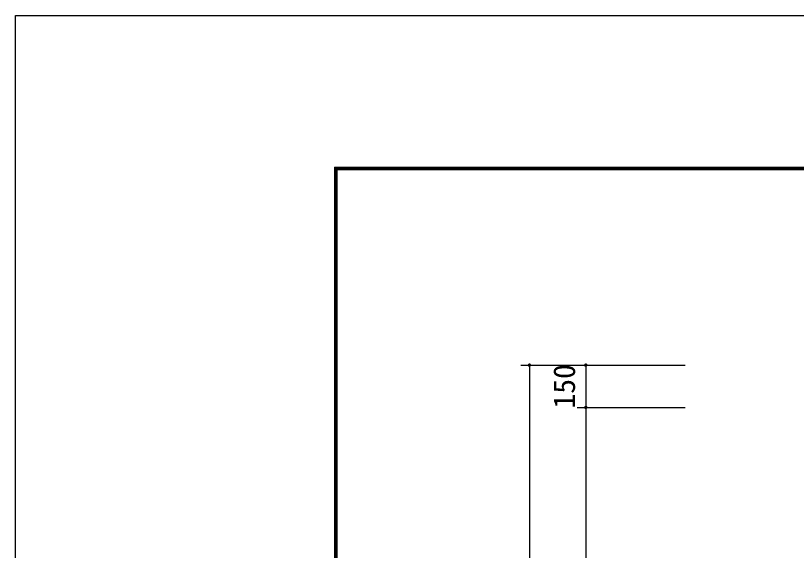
# Model space of a CAD drawing. Units: millimetres, scale not verified. Extents: x -8910 to 8910, y -6308 to 6308.
# Drawn here: x -8910 to -6140, y 4411 to 6308 of the extents above; entities that cross this region are included whole.
import ezdxf
from ezdxf.enums import TextEntityAlignment as Align

# ---------------------------------------------------------------- set-up
doc = ezdxf.new("R2010")
doc.units = ezdxf.units.MM
doc.header["$LTSCALE"] = 30
for name, color, linetype, lineweight in [('0-0_製作', 5, 'Continuous', 25), ('1-0_図面枠', 7, 'Continuous', 25), ('1-1_Axis_waku', 7, 'Continuous', 25)]:
    doc.layers.add(name, color=color, linetype=linetype, lineweight=lineweight)
doc.styles.add('ＭＳ ゴシック', font='')
doc.styles.get('ＭＳ ゴシック').set_extended_font_data('MS Gothic')

msp = doc.modelspace()

# ---------------------------------------------------------------- linework, layer by layer
at = {"layer": '0-0_製作', "color": 2}
for p, q in [((-7117.32, 5068.29), (-6534.26, 5068.29)), ((-7087.32, 5068.29), (-7087.32, 2668.28)), ((-6917.32, 5068.29), (-6534.26, 5068.29)), ((-6887.32, 5068.29), (-6887.32, 4918.29)), ((-6917.32, 4918.29), (-6534.26, 4918.29)), ((-6887.32, 4918.29), (-6887.32, 2818.28))]:
    msp.add_line(p, q, dxfattribs=at)
at = {"layer": '0-0_製作'}
for points in [[(-7088.81, 5074.1), (-7093.32, 5068.29), (-7089.53, 5073.86)], [(-7088.81, 5074.1), (-7087.32, 5068.29), (-7093.32, 5068.29)], [(-7089.53, 5073.86), (-7093.32, 5068.29), (-7093.31, 5068.66)], [(-7089.53, 5073.86), (-7093.31, 5068.66), (-7090.21, 5073.54)], [(-7090.21, 5073.54), (-7093.31, 5068.66), (-7093.21, 5069.41)], [(-7090.21, 5073.54), (-7093.21, 5069.41), (-7090.85, 5073.14)], [(-7090.85, 5073.14), (-7093.21, 5069.41), (-7093.03, 5070.14)], [(-7090.85, 5073.14), (-7093.03, 5070.14), (-7091.43, 5072.66)], [(-7091.43, 5072.66), (-7093.03, 5070.14), (-7092.75, 5070.84)], [(-7091.43, 5072.66), (-7092.75, 5070.84), (-7091.94, 5072.11)], [(-7091.94, 5072.11), (-7092.75, 5070.84), (-7092.39, 5071.5)], [(-7088.07, 5074.24), (-7087.32, 5068.29), (-7088.81, 5074.1)], [(-7087.32, 5074.29), (-7087.32, 5068.29), (-7088.07, 5074.24)], [(-7086.94, 5074.27), (-7087.32, 5068.29), (-7087.32, 5074.29)], [(-7086.2, 5074.18), (-7087.32, 5068.29), (-7086.94, 5074.27)], [(-7085.47, 5073.99), (-7087.32, 5068.29), (-7086.2, 5074.18)], [(-7084.77, 5073.71), (-7087.32, 5068.29), (-7085.47, 5073.99)], [(-7084.11, 5073.35), (-7087.32, 5068.29), (-7084.77, 5073.71)], [(-7083.5, 5072.91), (-7087.32, 5068.29), (-7084.11, 5073.35)], [(-7083.5, 5072.91), (-7081.32, 5068.29), (-7087.32, 5068.29)], [(-7082.95, 5072.39), (-7081.32, 5068.29), (-7083.5, 5072.91)], [(-7082.47, 5071.81), (-7081.32, 5068.29), (-7082.95, 5072.39)], [(-7082.06, 5071.18), (-7081.32, 5068.29), (-7082.47, 5071.81)], [(-7081.74, 5070.49), (-7081.32, 5068.29), (-7082.06, 5071.18)], [(-7081.51, 5069.78), (-7081.32, 5068.29), (-7081.74, 5070.49)], [(-7081.37, 5069.04), (-7081.32, 5068.29), (-7081.51, 5069.78)], [(-6888.81, 5074.1), (-6893.32, 5068.29), (-6893.31, 5068.66)], [(-6888.81, 5074.1), (-6887.32, 5068.29), (-6893.32, 5068.29)], [(-6888.81, 5074.1), (-6893.31, 5068.66), (-6889.53, 5073.86)], [(-6889.53, 5073.86), (-6893.31, 5068.66), (-6893.21, 5069.41)], [(-6889.53, 5073.86), (-6893.21, 5069.41), (-6890.21, 5073.54)], [(-6890.21, 5073.54), (-6893.21, 5069.41), (-6893.03, 5070.14)], [(-6890.21, 5073.54), (-6893.03, 5070.14), (-6890.85, 5073.14)], [(-6890.85, 5073.14), (-6893.03, 5070.14), (-6892.75, 5070.84)], [(-6890.85, 5073.14), (-6892.75, 5070.84), (-6891.43, 5072.66)], [(-6891.43, 5072.66), (-6892.75, 5070.84), (-6892.39, 5071.5)], [(-6891.43, 5072.66), (-6892.39, 5071.5), (-6891.94, 5072.11)], [(-6888.07, 5074.24), (-6887.32, 5068.29), (-6888.81, 5074.1)], [(-6887.32, 5074.29), (-6887.32, 5068.29), (-6888.07, 5074.24)], [(-6886.94, 5074.27), (-6887.32, 5068.29), (-6887.32, 5074.29)], [(-6886.2, 5074.18), (-6887.32, 5068.29), (-6886.94, 5074.27)], [(-6885.47, 5073.99), (-6887.32, 5068.29), (-6886.2, 5074.18)], [(-6884.77, 5073.71), (-6887.32, 5068.29), (-6885.47, 5073.99)], [(-6884.11, 5073.35), (-6887.32, 5068.29), (-6884.77, 5073.71)], [(-6883.5, 5072.91), (-6887.32, 5068.29), (-6884.11, 5073.35)], [(-6883.5, 5072.91), (-6881.32, 5068.29), (-6887.32, 5068.29)], [(-6882.95, 5072.39), (-6881.32, 5068.29), (-6883.5, 5072.91)], [(-6882.47, 5071.81), (-6881.32, 5068.29), (-6882.95, 5072.39)], [(-6882.06, 5071.18), (-6881.32, 5068.29), (-6882.47, 5071.81)], [(-6881.74, 5070.49), (-6881.32, 5068.29), (-6882.06, 5071.18)], [(-6881.51, 5069.78), (-6881.32, 5068.29), (-6881.74, 5070.49)], [(-6881.37, 5069.04), (-6881.32, 5068.29), (-6881.51, 5069.78)], [(-7087.32, 5068.29), (-7093.27, 5067.53), (-7093.32, 5068.29)], [(-7087.32, 5068.29), (-7093.13, 5066.79), (-7093.27, 5067.53)], [(-7087.32, 5068.29), (-7092.9, 5066.08), (-7093.13, 5066.79)], [(-7087.32, 5068.29), (-7092.58, 5065.4), (-7092.9, 5066.08)], [(-7087.32, 5068.29), (-7092.17, 5064.76), (-7092.58, 5065.4)], [(-7087.32, 5068.29), (-7091.69, 5064.18), (-7092.17, 5064.76)], [(-7087.32, 5068.29), (-7091.14, 5063.66), (-7091.69, 5064.18)], [(-7087.32, 5068.29), (-7090.54, 5063.22), (-7091.14, 5063.66)], [(-7087.32, 5062.29), (-7090.54, 5063.22), (-7087.32, 5068.29)], [(-7087.32, 5062.29), (-7089.88, 5062.86), (-7090.54, 5063.22)], [(-7087.32, 5062.29), (-7089.17, 5062.58), (-7089.88, 5062.86)], [(-7087.32, 5062.29), (-7088.44, 5062.39), (-7089.17, 5062.58)], [(-7087.32, 5062.29), (-7087.7, 5062.3), (-7088.44, 5062.39)], [(-7081.32, 5068.29), (-7087.32, 5062.29), (-7087.32, 5068.29)], [(-7081.32, 5068.29), (-7086.57, 5062.33), (-7087.32, 5062.29)], [(-7081.32, 5068.29), (-7085.83, 5062.47), (-7086.57, 5062.33)], [(-7081.32, 5068.29), (-7085.11, 5062.71), (-7085.83, 5062.47)], [(-7081.33, 5067.91), (-7085.11, 5062.71), (-7081.32, 5068.29)], [(-7081.33, 5067.91), (-7084.43, 5063.03), (-7085.11, 5062.71)], [(-7081.43, 5067.16), (-7084.43, 5063.03), (-7081.33, 5067.91)], [(-7081.43, 5067.16), (-7083.79, 5063.43), (-7084.43, 5063.03)], [(-7081.61, 5066.43), (-7083.79, 5063.43), (-7081.43, 5067.16)], [(-7081.61, 5066.43), (-7083.21, 5063.91), (-7083.79, 5063.43)], [(-7081.89, 5065.73), (-7083.21, 5063.91), (-7081.61, 5066.43)], [(-7081.89, 5065.73), (-7082.7, 5064.46), (-7083.21, 5063.91)], [(-7082.25, 5065.07), (-7082.7, 5064.46), (-7081.89, 5065.73)], [(-6887.32, 5068.29), (-6893.27, 5067.53), (-6893.32, 5068.29)], [(-6887.32, 5068.29), (-6893.13, 5066.79), (-6893.27, 5067.53)], [(-6887.32, 5068.29), (-6892.9, 5066.08), (-6893.13, 5066.79)], [(-6887.32, 5068.29), (-6892.58, 5065.4), (-6892.9, 5066.08)], [(-6887.32, 5068.29), (-6892.17, 5064.76), (-6892.58, 5065.4)], [(-6887.32, 5068.29), (-6891.69, 5064.18), (-6892.17, 5064.76)], [(-6887.32, 5068.29), (-6891.14, 5063.66), (-6891.69, 5064.18)], [(-6887.32, 5068.29), (-6890.54, 5063.22), (-6891.14, 5063.66)], [(-6887.32, 5062.29), (-6890.54, 5063.22), (-6887.32, 5068.29)], [(-6887.32, 5062.29), (-6889.88, 5062.86), (-6890.54, 5063.22)], [(-6887.32, 5062.29), (-6889.17, 5062.58), (-6889.88, 5062.86)], [(-6887.32, 5062.29), (-6888.44, 5062.39), (-6889.17, 5062.58)], [(-6887.32, 5062.29), (-6887.7, 5062.3), (-6888.44, 5062.39)], [(-6881.32, 5068.29), (-6887.32, 5062.29), (-6887.32, 5068.29)], [(-6881.32, 5068.29), (-6886.57, 5062.33), (-6887.32, 5062.29)], [(-6881.32, 5068.29), (-6885.83, 5062.47), (-6886.57, 5062.33)], [(-6881.32, 5068.29), (-6885.11, 5062.71), (-6885.83, 5062.47)], [(-6881.33, 5067.91), (-6885.11, 5062.71), (-6881.32, 5068.29)], [(-6881.43, 5067.16), (-6885.11, 5062.71), (-6881.33, 5067.91)], [(-6881.43, 5067.16), (-6884.43, 5063.03), (-6885.11, 5062.71)], [(-6881.61, 5066.43), (-6884.43, 5063.03), (-6881.43, 5067.16)], [(-6881.61, 5066.43), (-6883.79, 5063.43), (-6884.43, 5063.03)], [(-6881.89, 5065.73), (-6883.79, 5063.43), (-6881.61, 5066.43)], [(-6881.89, 5065.73), (-6883.21, 5063.91), (-6883.79, 5063.43)], [(-6882.25, 5065.07), (-6883.21, 5063.91), (-6881.89, 5065.73)], [(-6882.25, 5065.07), (-6882.7, 5064.46), (-6883.21, 5063.91)], [(-6888.81, 4924.1), (-6893.32, 4918.29), (-6889.53, 4923.86)], [(-6888.81, 4924.1), (-6887.32, 4918.29), (-6893.32, 4918.29)], [(-6889.53, 4923.86), (-6893.32, 4918.29), (-6893.31, 4918.66)], [(-6887.32, 4918.29), (-6893.27, 4917.53), (-6893.32, 4918.29)], [(-6889.53, 4923.86), (-6893.31, 4918.66), (-6890.21, 4923.54)], [(-6890.21, 4923.54), (-6893.31, 4918.66), (-6893.21, 4919.41)], [(-6887.32, 4918.29), (-6893.13, 4916.79), (-6893.27, 4917.53)], [(-6890.21, 4923.54), (-6893.21, 4919.41), (-6890.85, 4923.14)], [(-6890.85, 4923.14), (-6893.21, 4919.41), (-6893.03, 4920.14)], [(-6887.32, 4918.29), (-6892.9, 4916.08), (-6893.13, 4916.79)], [(-6890.85, 4923.14), (-6893.03, 4920.14), (-6891.43, 4922.66)], [(-6891.43, 4922.66), (-6893.03, 4920.14), (-6892.75, 4920.84)], [(-6887.32, 4918.29), (-6892.58, 4915.4), (-6892.9, 4916.08)], [(-6891.43, 4922.66), (-6892.75, 4920.84), (-6891.94, 4922.11)], [(-6891.94, 4922.11), (-6892.75, 4920.84), (-6892.39, 4921.5)], [(-6887.32, 4918.29), (-6892.17, 4914.76), (-6892.58, 4915.4)], [(-6887.32, 4918.29), (-6891.69, 4914.18), (-6892.17, 4914.76)], [(-6887.32, 4918.29), (-6891.14, 4913.66), (-6891.69, 4914.18)], [(-6887.32, 4918.29), (-6890.54, 4913.22), (-6891.14, 4913.66)], [(-6887.32, 4912.29), (-6890.54, 4913.22), (-6887.32, 4918.29)], [(-6887.32, 4912.29), (-6889.88, 4912.86), (-6890.54, 4913.22)], [(-6887.32, 4912.29), (-6889.17, 4912.58), (-6889.88, 4912.86)], [(-6887.32, 4912.29), (-6888.44, 4912.39), (-6889.17, 4912.58)], [(-6888.07, 4924.24), (-6887.32, 4918.29), (-6888.81, 4924.1)], [(-6887.32, 4912.29), (-6887.7, 4912.3), (-6888.44, 4912.39)], [(-6887.32, 4924.29), (-6887.32, 4918.29), (-6888.07, 4924.24)], [(-6886.94, 4924.27), (-6887.32, 4918.29), (-6887.32, 4924.29)], [(-6886.2, 4924.18), (-6887.32, 4918.29), (-6886.94, 4924.27)], [(-6885.47, 4923.99), (-6887.32, 4918.29), (-6886.2, 4924.18)], [(-6884.77, 4923.71), (-6887.32, 4918.29), (-6885.47, 4923.99)], [(-6884.11, 4923.35), (-6887.32, 4918.29), (-6884.77, 4923.71)], [(-6883.5, 4922.91), (-6887.32, 4918.29), (-6884.11, 4923.35)], [(-6883.5, 4922.91), (-6881.32, 4918.29), (-6887.32, 4918.29)], [(-6881.32, 4918.29), (-6887.32, 4912.29), (-6887.32, 4918.29)], [(-6881.32, 4918.29), (-6886.57, 4912.33), (-6887.32, 4912.29)], [(-6881.32, 4918.29), (-6885.83, 4912.47), (-6886.57, 4912.33)], [(-6881.32, 4918.29), (-6885.11, 4912.71), (-6885.83, 4912.47)], [(-6881.33, 4917.91), (-6885.11, 4912.71), (-6881.32, 4918.29)], [(-6881.33, 4917.91), (-6884.43, 4913.03), (-6885.11, 4912.71)], [(-6881.43, 4917.16), (-6884.43, 4913.03), (-6881.33, 4917.91)], [(-6881.43, 4917.16), (-6883.79, 4913.43), (-6884.43, 4913.03)], [(-6881.61, 4916.43), (-6883.79, 4913.43), (-6881.43, 4917.16)], [(-6881.61, 4916.43), (-6883.21, 4913.91), (-6883.79, 4913.43)], [(-6882.95, 4922.39), (-6881.32, 4918.29), (-6883.5, 4922.91)], [(-6881.89, 4915.73), (-6883.21, 4913.91), (-6881.61, 4916.43)], [(-6881.89, 4915.73), (-6882.7, 4914.46), (-6883.21, 4913.91)], [(-6882.47, 4921.81), (-6881.32, 4918.29), (-6882.95, 4922.39)], [(-6882.25, 4915.07), (-6882.7, 4914.46), (-6881.89, 4915.73)], [(-6882.06, 4921.18), (-6881.32, 4918.29), (-6882.47, 4921.81)], [(-6881.74, 4920.49), (-6881.32, 4918.29), (-6882.06, 4921.18)], [(-6881.51, 4919.78), (-6881.32, 4918.29), (-6881.74, 4920.49)], [(-6881.37, 4919.04), (-6881.32, 4918.29), (-6881.51, 4919.78)]]:
    msp.add_solid(points, dxfattribs=at)
at = {"layer": '1-0_図面枠'}
msp.add_lwpolyline([(-8910, -6307.5), (-8910, 6307.5), (8910, 6307.5), (8910, -6307.5)], close=True, dxfattribs=at)
at = {"layer": '1-1_Axis_waku'}
for p, q in [((-7778.4, 5769.9), (8408.4, 5769.9)), ((-7778.4, 5769.9), (-7778.4, -5814.9)), ((-7777.8, 5769.3), (8407.8, 5769.3)), ((-7777.8, 5769.3), (-7777.8, -5814.3)), ((-7777.2, 5768.7), (8407.2, 5768.7)), ((-7777.2, 5768.7), (-7777.2, -5813.7)), ((-7776.6, 5768.1), (8406.6, 5768.1)), ((-7776.6, 5768.1), (-7776.6, -5813.1)), ((-7776, 5767.5), (8406, 5767.5)), ((-7776, 5767.5), (-7776, -5812.5)), ((-7775.4, 5766.9), (8405.4, 5766.9)), ((-7775.4, 5766.9), (-7775.4, -5811.9)), ((-7774.8, 5766.3), (8404.8, 5766.3)), ((-7774.8, 5766.3), (-7774.8, -5811.3)), ((-7774.2, 5765.7), (8404.2, 5765.7)), ((-7774.2, 5765.7), (-7774.2, -5810.7)), ((-7773.6, 5765.1), (8403.6, 5765.1)), ((-7773.6, 5765.1), (-7773.6, -5810.1)), ((-7773, 5764.5), (8403, 5764.5)), ((-7773, 5764.5), (-7773, -5809.5)), ((-7772.4, 5763.9), (8402.4, 5763.9)), ((-7772.4, 5763.9), (-7772.4, -5808.9)), ((-7771.8, 5763.3), (8401.8, 5763.3)), ((-7771.8, 5763.3), (-7771.8, -5808.3)), ((-7771.2, 5762.7), (8401.2, 5762.7)), ((-7771.2, 5762.7), (-7771.2, -5807.7)), ((-7770.6, 5762.1), (8400.6, 5762.1)), ((-7770.6, 5762.1), (-7770.6, -5807.1)), ((-7770, 5761.5), (8400, 5761.5)), ((-7770, 5761.5), (-7770, -5806.5))]:
    msp.add_line(p, q, dxfattribs=at)

# ---------------------------------------------------------------- texts
at = {"layer": '0-0_製作', "color": 4, "style": 'ＭＳ ゴシック'}
msp.add_text('150', height=76.98, rotation=90, dxfattribs=at).set_placement((-6902.32, 4914.54), align=Align.BOTTOM_LEFT)

doc.saveas('drawing.dxf')
